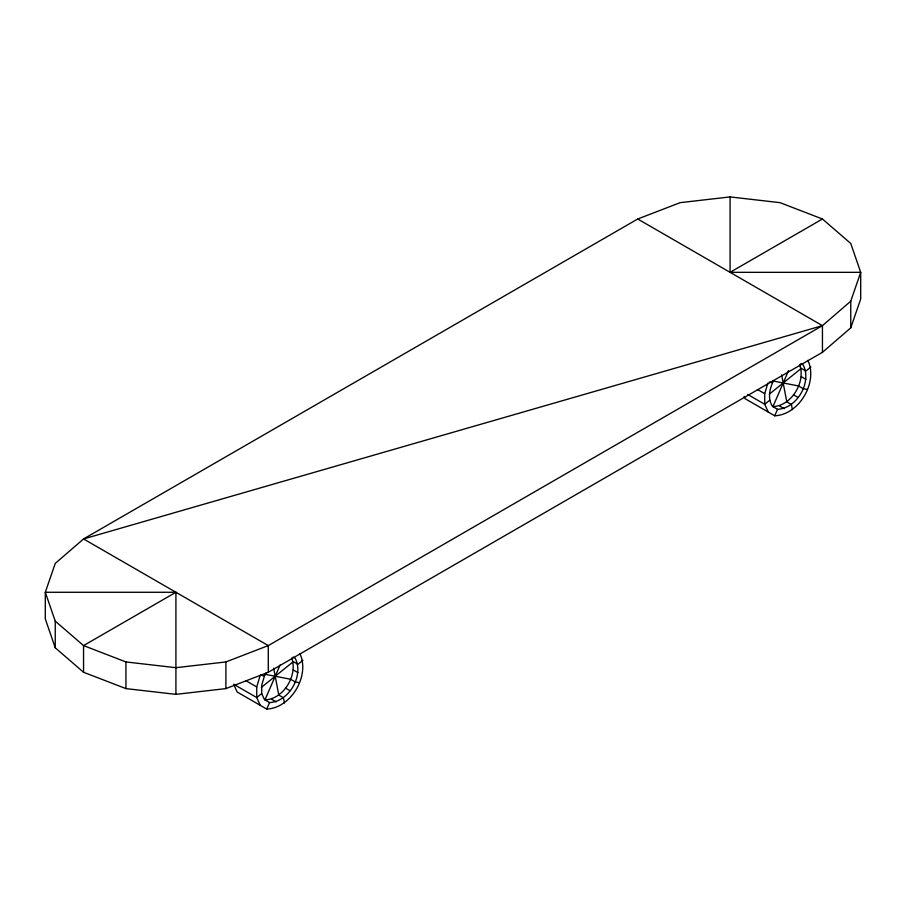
<?xml version="1.0" encoding="UTF-8"?>
<svg xmlns="http://www.w3.org/2000/svg" width="906" height="906" viewBox="0 0 906 906"><rect width="100%" height="100%" fill="white"/><g stroke="black" fill="none" stroke-linecap="round" stroke-linejoin="round"><path stroke-width="1.36" d="M260.249 705.332L256.738 697.563L256.738 686.952L260.249 675.129L264.461 675.944L266.375 672.637M264.461 675.944L261.709 685.23L261.709 693.543L264.461 699.647L269.558 702.592C289.059 701.697 304.156 675.536 295.186 658.209L293.148 657.031M291.664 657.983C297.995 675.049 283.691 699.138 264.948 699.919L280.067 665.049M234.144 685.344L237.157 692.003L266.749 709.081C291.211 708.005 310.203 675.604 299.897 653.634M768.231 412.049L764.721 404.28L764.721 393.668L767.846 383.159M773.724 380.452C769.602 388.244 767.371 398.47 772.444 406.364L777.541 409.308C797.042 408.413 812.138 382.253 803.169 364.925L800.859 363.589M799.647 364.699C805.978 381.766 791.674 405.854 772.931 406.635L788.594 370.52M744.143 396.5L745.14 398.719L774.732 415.797C799.194 414.721 818.197 382.321 807.88 360.35M850.757 327.847L850.757 301.188L860.7 272.332L850.757 243.476L822.444 219.003L780.066 202.661L730.077 196.919L680.1 202.661L637.722 219.003L83.556 538.945L55.243 563.419L45.3 592.275L45.3 618.934L55.243 647.79L83.556 672.263L125.934 688.605L175.923 694.347L225.9 688.605L268.278 672.263L822.444 352.321L850.757 327.847L860.7 298.991L860.7 272.332L730.077 272.332L730.077 196.919M266.749 709.081L269.558 702.592M774.732 415.797L777.541 409.308M175.923 694.347L175.923 592.275L45.3 592.275L55.243 621.131L83.556 645.593L125.934 661.946L175.923 667.688L225.9 661.946L268.278 645.593L822.444 325.65L850.757 301.188M261.347 687.439L293.317 661.64L297.938 664.302L302.91 660.293M261.709 693.543L256.738 697.563L233.646 684.234M769.33 394.155L801.312 368.357L805.921 371.018L810.893 367.009M769.692 400.271L764.721 404.28L747.699 394.461M175.923 592.275L83.556 645.593L83.556 672.263M730.077 272.332L822.444 219.003M822.444 352.321L822.444 325.65L83.556 538.945L268.278 645.593L268.278 672.263M772.954 380.984L798.548 385.956L803.169 388.629L807.382 389.444M769.285 382.049L772.444 382.66M264.971 674.268L290.566 679.24L295.186 681.912L299.399 682.728M637.722 219.003L822.444 325.65M801.312 376.681L805.921 379.342M793.452 394.79L798.073 397.451M757.427 389.467L764.721 393.668M779.59 405.979L784.2 408.64M293.317 669.964L297.938 672.626M285.469 688.073L290.09 690.734M245.798 680.644L256.738 686.952M271.607 699.262L276.217 701.923M792.399 409.659L791.414 404.484L786.793 401.822L781.64 374.903M284.416 702.943L283.431 697.767L278.81 695.095L273.657 668.186M225.9 661.946L225.9 688.605M125.934 661.946L125.934 688.605M55.243 621.131L55.243 647.79"/></g></svg>
